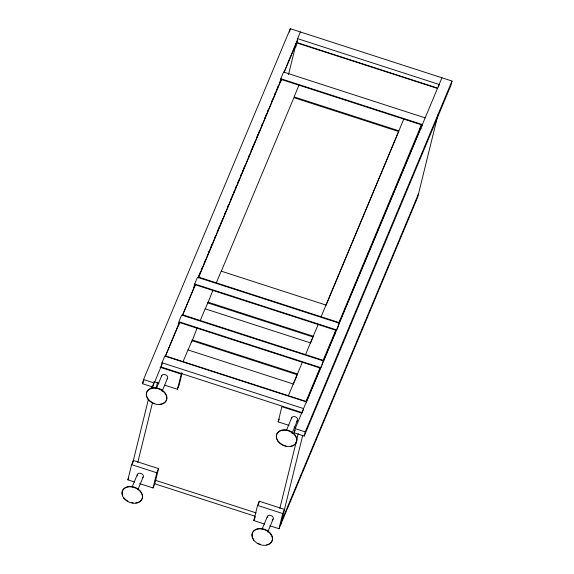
<?xml version="1.0" encoding="UTF-8"?>
<svg xmlns="http://www.w3.org/2000/svg" width="574" height="574" viewBox="0 0 574 574"><rect width="100%" height="100%" fill="white"/><g stroke="black" fill="none" stroke-linecap="round" stroke-linejoin="round"><path stroke-width="0.86" d="M162.255 363.859L152.584 386.976L142.51 383.712L143.536 379.543L290.3 28.7L452.003 81.042L450.977 85.217L304.22 436.061L294.139 432.796L295.172 428.627L441.93 77.784M134.589 481.988L127.866 479.814L131.611 464.639L133.355 460.463L158.539 468.621L154.801 483.789L153.057 487.965L139.625 483.617M132.522 463.835L148.444 399.231M151.019 388.806L151.658 386.202M152.584 386.976L153.617 382.801L143.536 379.543M306.351 401.893L164.795 356.074L161.997 362.754L160.971 366.93L302.527 412.749M137.774 462.393L152.555 402.439M155.977 388.533L157.477 382.456M178.256 324.245L178.665 322.574M178.593 325.824L179.418 322.488L319.962 367.984L318.936 372.153L306.322 402.309M193.84 287.323L194.665 283.987L197.463 277.299L339.019 323.126L337.986 327.295M194.593 287.237L195.21 284.733L335.761 330.229L334.728 334.398L323.514 361.218M153.057 487.965L156.795 472.797L158.539 468.621M164.788 385.176L177.388 389.251L181.707 372.691M182.037 373.279L179.131 385.075L177.388 389.251M191.537 342.391L197.047 328.199M207.537 303.804L212.839 290.437M289.475 32.036L290.3 28.7M279.782 82.914L280.808 78.738L283.599 72.059L425.155 117.878M280.736 81.989L281.353 79.485L421.395 124.816L420.369 128.992L338.732 324.152M288.514 74.548L296.442 42.397L436.8 87.836M300.374 31.965L297.583 38.645L296.55 42.813L437.252 88.36M295.768 47.212L296.414 44.607M264.722 524.112L253.808 520.575L257.547 505.407L259.29 501.231L284.482 509.382L282.731 513.558L278.993 528.733L269.758 525.741M289.052 425.399L278.139 421.868L281.877 406.701L302.024 413.223M258.465 504.603L259.29 501.231M302.936 411.077L303.553 408.58L161.997 362.754M279.832 508.377L298.25 433.65M280.743 524.55L302.785 435.121M319.603 370.904L320.428 367.561L178.873 321.741L181.664 315.061L323.219 360.881L322.193 365.05M304.22 436.061L305.246 431.885L452.003 81.042M335.194 333.975L336.221 329.806L194.665 283.987M338.308 324.131L421.395 124.816M421.947 126.23L422.364 124.558L280.808 78.738M438.514 86.968L439.132 84.464L297.583 38.645M437.976 114.786L417.65 197.269L278.993 528.733M142.51 383.712L143.895 380.411M198.489 276.56L199.178 274.903M199.874 273.253L200.563 271.595M201.259 269.945L202.292 267.462M204.021 263.33L205.062 260.854M207.135 255.896L207.824 254.239M208.513 252.589L209.209 250.938M210.242 248.456L210.938 246.806M211.627 245.148L212.315 243.498M214.396 238.54L215.429 236.058M217.159 231.925L218.199 229.449M218.888 227.792L219.577 226.142M220.273 224.491L220.961 222.834M222.002 220.359L222.69 218.701M224.764 213.743L225.804 211.268M227.534 207.135L228.567 204.653M230.64 199.695L231.336 198.044M232.025 196.387L232.714 194.737M233.41 193.079L234.443 190.604M235.139 188.946L236.172 186.471M237.901 182.338L238.942 179.856M240.671 175.723L241.704 173.248M242.393 171.597L243.089 169.94M243.778 168.29L244.818 165.807M248.277 157.541L249.31 155.066M251.039 150.933L252.079 148.451M252.768 146.8L253.457 145.143M254.153 143.493L254.842 141.843M256.915 136.885L257.956 134.402M258.644 132.752L259.685 130.269M261.414 126.137L262.447 123.661M264.521 118.696L265.217 117.046M265.906 115.396L266.594 113.738M267.29 112.088L268.323 109.605M271.782 101.34L272.822 98.864M274.551 94.732L275.585 92.249M276.281 90.599L276.969 88.948M277.658 87.291L278.354 85.641M283.886 72.417L285.96 67.459M286.648 65.802L296.327 42.663M179.418 322.488L165.441 355.902L305.985 401.398L319.962 367.984M195.21 284.733L182.632 314.803L323.176 360.3L335.761 330.229M165.362 356.432L179.518 322.588M182.632 315.155L194.715 286.261M198.166 278.01L281.045 79.886M284.152 72.453L297.619 40.259M281.353 79.485L198.676 277.127L338.725 322.459M156.451 388.333L161.839 375.453M162.062 391.31L167.45 378.431M127.866 479.814L128.741 477.719M183.07 361.613L187.963 349.918L293.249 383.992M200.261 320.507L205.155 308.819L310.441 342.893M188.1 349.903L191.967 340.647L297.253 374.729M205.277 308.834L207.766 302.893L313.045 336.974L310.563 342.915M216.312 282.831L221.198 271.143L325.982 305.059M298.982 85.196L294.089 96.891L398.873 130.807M221.363 271.072L293.902 97.645L398.686 131.561L326.14 304.988M132.128 487.046L137.509 474.167M138.069 489.213L143.12 477.138M321.088 316.755L403.766 119.112M288.356 395.687L302.333 362.273M305.547 354.589L318.125 324.518M293.386 383.984L296.93 375.504M278.139 421.868L279.301 419.085M286.419 430.407L291.807 417.528M253.808 520.575L255.265 517.095M292.03 433.377L297.418 420.498M320.952 368.02L321.569 366.535M337.053 329.526L337.677 328.041M294.139 432.796L295.18 430.321M262.096 529.113L267.484 516.234M267.706 532.091L273.088 519.205M281.583 521.142L418.489 193.854M419.63 128.181L421.338 128.734M207.953 302.132L313.232 336.213M192.154 339.887L297.44 373.968M160.132 367.288L181.126 374.083M153.875 381.645L158.912 383.274M294.089 427.034L295.768 427.573M295.172 428.627L305.246 431.885M131.611 464.639L156.795 472.797M257.547 505.407L282.731 513.558M155.08 480.194L256.112 512.898M154.241 483.602L255.272 516.306M272.09 520.001A3.186 2.332 22.7 0 0 271.545 515.739L270.777 515.423A3.186 2.332 22.7 0 0 267.226 517.425M252.653 537.745A10.619 7.771 22.7 0 1 258.616 528.611A10.619 7.771 22.7 0 1 271.76 535.334A10.619 7.771 22.7 0 1 266.558 544.862M260.445 544.36A10.619 7.771 22.7 0 1 257.898 543.262M253.866 539.833A10.619 7.771 22.7 0 1 252.991 538.455M142.704 477.597A3.186 2.332 22.7 0 0 141.577 473.672L140.802 473.349A3.186 2.332 22.7 0 0 137.444 475.997M122.427 494.96A10.619 7.771 22.7 0 1 128.648 486.544A10.619 7.771 22.7 0 1 141.405 492.564A10.619 7.771 22.7 0 1 138.147 502.379M137.394 502.616A10.619 7.771 22.7 0 1 135.765 502.91M133.146 502.874A10.619 7.771 22.7 0 1 131.805 502.652M127.93 501.188A10.619 7.771 22.7 0 1 123.898 497.766M167.027 378.89A3.186 2.332 22.7 0 0 165.9 374.958L165.133 374.643A3.186 2.332 22.7 0 0 161.61 376.02M152.261 402.482A10.619 7.771 22.7 0 1 148.329 389.839A10.619 7.771 22.7 0 1 163.985 391.655A10.619 7.771 22.7 0 1 162.478 403.666M161.717 403.902A10.619 7.771 22.7 0 1 160.089 404.196M154.801 403.579A10.619 7.771 22.7 0 1 152.871 402.797M296.414 421.287A3.186 2.332 22.7 0 0 295.868 417.033L295.101 416.717A3.186 2.332 22.7 0 0 291.556 418.711M276.395 436.175A10.619 7.771 22.7 0 1 285.249 429.847A10.619 7.771 22.7 0 1 296.485 437.582A10.619 7.771 22.7 0 1 290.889 446.156M286.103 446.012A10.619 7.771 22.7 0 1 284.776 445.654M284.123 445.424A10.619 7.771 22.7 0 1 277.314 439.749M276.984 439.038A10.619 7.771 22.7 0 1 276.424 436.879M253.737 540.156A10.619 7.771 22.7 0 0 271.43 542.215A10.619 7.771 22.7 0 0 261.378 528.934A10.619 7.771 22.7 0 0 253.737 540.156M123.762 498.089A10.619 7.771 22.7 0 0 141.455 500.141A10.619 7.771 22.7 0 0 131.41 486.86A10.619 7.771 22.7 0 0 123.762 498.089M148.092 399.375A10.619 7.771 22.7 0 0 165.786 401.434A10.619 7.771 22.7 0 0 155.733 388.153A10.619 7.771 22.7 0 0 148.092 399.375M278.06 441.449A10.619 7.771 22.7 0 0 295.754 443.508A10.619 7.771 22.7 0 0 285.709 430.22A10.619 7.771 22.7 0 0 278.06 441.449"/></g></svg>
